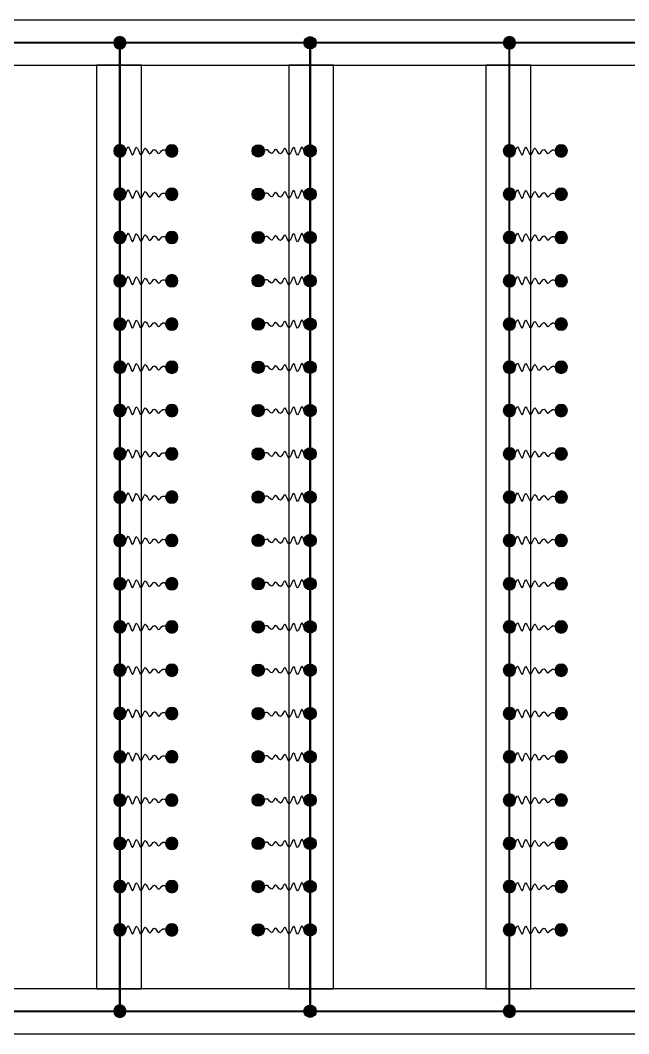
# Model space of a CAD drawing. Header units: millimetres. Extents: x -120884 to 122161, y 4425 to 84147.
# Drawn here: x -56288 to -47852, y 36687 to 50738 of the extents above; entities that cross this region are included whole.
import ezdxf

# ---------------------------------------------------------------- set-up
doc = ezdxf.new("R2010")
doc.units = ezdxf.units.MM
doc.header["$LTSCALE"] = 150
doc.linetypes.add('D1', pattern=[3, 1, -1, 1])
doc.layers.add('-----21 Embeded Wire in Ceiling or Wall_전기', color=3, linetype='Continuous')
doc.layers.add('-----27 Communication Cable Tray', color=2, linetype='Continuous')

# ---------------------------------------------------------------- blocks, each defined once
blk = doc.blocks.new('A$C10f95c32')
h = blk.add_hatch(color=0)
edge = h.paths.add_edge_path()
edge.add_arc((64.00719340983778, 64.00719340983778), 64.0071934098378, 720.0000000000341, 1080.000000000034, ccw=False)
at = {"color": 0}
blk.add_circle((64.00719340983778, 64.00719340983778), 64.0071934098378, dxfattribs=at)

msp = doc.modelspace()

# ---------------------------------------------------------------- linework, layer by layer
at = {"layer": '-----21 Embeded Wire in Ceiling or Wall_전기', "linetype": 'D1', "ltscale": 0.5, "const_width": 30, "elevation": 6.03217089559932e-10}
msp.add_lwpolyline([(-99799.64994898603, 50427.09825477318), (-39775.63594410513, 50427.09825477318), (-39775.63594410513, 36997.71269634494), (-99799.64994898603, 36997.71269634494)], close=True, dxfattribs=at)
for points in [[(-54906.26776992806, 36997.71269634494), (-54906.26776992806, 50427.09825477318)], [(-52269.0150966635, 36997.71269634494), (-52269.0150966635, 50427.09825477318)], [(-49506.26776992806, 36997.71269634494), (-49506.26776992806, 50427.09825477318)]]:
    msp.add_lwpolyline(points, dxfattribs=at)
at = {"layer": '-----21 Embeded Wire in Ceiling or Wall_전기'}
for points in [[(-54906.26776992064, 48926.22203421002), (-54852.59383442299, 48867.39000598618), (-54793.45864818664, 48984.87472266066), (-54729.56098314165, 48868.06884000232), (-54678.58157409518, 48978.76335923994), (-54611.28803217458, 48872.14370137439), (-54554.18985636579, 48963.82251042142), (-54493.69322518539, 48885.72595352304), (-54426.39968326478, 48948.20375622433), (-54374.06140776887, 48891.15848292751), (-54310.674284579, 48941.41170151249), (-54227.06660978543, 48912.21069516658), (-54187.64143329766, 48926.22203421002)], [(-52269.01509667092, 48926.22203421002), (-52322.68903216856, 48867.39000598618), (-52381.82421840492, 48984.87472266066), (-52445.72188344991, 48868.06884000232), (-52496.70129249638, 48978.76335923994), (-52563.99483441698, 48872.14370137439), (-52621.09301022577, 48963.82251042142), (-52681.58964140617, 48885.72595352304), (-52748.88318332678, 48948.20375622433), (-52801.22145882269, 48891.15848292751), (-52864.60858201256, 48941.41170151249), (-52948.21625680613, 48912.21069516658), (-52987.6414332939, 48926.22203421002)], [(-49506.26776992064, 48926.22203421002), (-49452.59383442299, 48867.39000598618), (-49393.45864818664, 48984.87472266066), (-49329.56098314165, 48868.06884000232), (-49278.58157409518, 48978.76335923994), (-49211.28803217458, 48872.14370137439), (-49154.18985636579, 48963.82251042142), (-49093.69322518539, 48885.72595352304), (-49026.39968326478, 48948.20375622433), (-48974.06140776887, 48891.15848292751), (-48910.674284579, 48941.41170151249), (-48827.06660978543, 48912.21069516658), (-48787.64143329766, 48926.22203421002)], [(-54906.26776992064, 48326.22203421002), (-54852.59383442299, 48267.39000598618), (-54793.45864818664, 48384.87472266066), (-54729.56098314165, 48268.06884000232), (-54678.58157409518, 48378.76335923994), (-54611.28803217458, 48272.14370137439), (-54554.18985636579, 48363.82251042142), (-54493.69322518539, 48285.72595352304), (-54426.39968326478, 48348.20375622433), (-54374.06140776887, 48291.15848292751), (-54310.674284579, 48341.41170151249), (-54227.06660978543, 48312.21069516658), (-54187.64143329766, 48326.22203421002)], [(-52269.01509667092, 48326.22203421002), (-52322.68903216856, 48267.39000598618), (-52381.82421840492, 48384.87472266066), (-52445.72188344991, 48268.06884000232), (-52496.70129249638, 48378.76335923994), (-52563.99483441698, 48272.14370137439), (-52621.09301022577, 48363.82251042142), (-52681.58964140617, 48285.72595352304), (-52748.88318332678, 48348.20375622433), (-52801.22145882269, 48291.15848292751), (-52864.60858201256, 48341.41170151249), (-52948.21625680613, 48312.21069516658), (-52987.6414332939, 48326.22203421002)], [(-49506.26776992064, 48326.22203421002), (-49452.59383442299, 48267.39000598618), (-49393.45864818664, 48384.87472266066), (-49329.56098314165, 48268.06884000232), (-49278.58157409518, 48378.76335923994), (-49211.28803217458, 48272.14370137439), (-49154.18985636579, 48363.82251042142), (-49093.69322518539, 48285.72595352304), (-49026.39968326478, 48348.20375622433), (-48974.06140776887, 48291.15848292751), (-48910.674284579, 48341.41170151249), (-48827.06660978543, 48312.21069516658), (-48787.64143329766, 48326.22203421002)], [(-54906.26776992064, 47726.22203421002), (-54852.59383442299, 47667.39000598618), (-54793.45864818664, 47784.87472266066), (-54729.56098314165, 47668.06884000232), (-54678.58157409518, 47778.76335923994), (-54611.28803217458, 47672.14370137439), (-54554.18985636579, 47763.82251042142), (-54493.69322518539, 47685.72595352304), (-54426.39968326478, 47748.20375622433), (-54374.06140776887, 47691.15848292751), (-54310.674284579, 47741.41170151249), (-54227.06660978543, 47712.21069516658), (-54187.64143329766, 47726.22203421002)], [(-52269.01509667092, 47726.22203421002), (-52322.68903216856, 47667.39000598618), (-52381.82421840492, 47784.87472266066), (-52445.72188344991, 47668.06884000232), (-52496.70129249638, 47778.76335923994), (-52563.99483441698, 47672.14370137439), (-52621.09301022577, 47763.82251042142), (-52681.58964140617, 47685.72595352304), (-52748.88318332678, 47748.20375622433), (-52801.22145882269, 47691.15848292751), (-52864.60858201256, 47741.41170151249), (-52948.21625680613, 47712.21069516658), (-52987.6414332939, 47726.22203421002)], [(-49506.26776992064, 47726.22203421002), (-49452.59383442299, 47667.39000598618), (-49393.45864818664, 47784.87472266066), (-49329.56098314165, 47668.06884000232), (-49278.58157409518, 47778.76335923994), (-49211.28803217458, 47672.14370137439), (-49154.18985636579, 47763.82251042142), (-49093.69322518539, 47685.72595352304), (-49026.39968326478, 47748.20375622433), (-48974.06140776887, 47691.15848292751), (-48910.674284579, 47741.41170151249), (-48827.06660978543, 47712.21069516658), (-48787.64143329766, 47726.22203421002)], [(-54906.26776992064, 47126.22203421002), (-54852.59383442299, 47067.39000598618), (-54793.45864818664, 47184.87472266066), (-54729.56098314165, 47068.06884000232), (-54678.58157409518, 47178.76335923994), (-54611.28803217458, 47072.14370137439), (-54554.18985636579, 47163.82251042142), (-54493.69322518539, 47085.72595352304), (-54426.39968326478, 47148.20375622433), (-54374.06140776887, 47091.15848292751), (-54310.674284579, 47141.41170151249), (-54227.06660978543, 47112.21069516658), (-54187.64143329766, 47126.22203421002)], [(-52269.01509667092, 47126.22203421002), (-52322.68903216856, 47067.39000598618), (-52381.82421840492, 47184.87472266066), (-52445.72188344991, 47068.06884000232), (-52496.70129249638, 47178.76335923994), (-52563.99483441698, 47072.14370137439), (-52621.09301022577, 47163.82251042142), (-52681.58964140617, 47085.72595352304), (-52748.88318332678, 47148.20375622433), (-52801.22145882269, 47091.15848292751), (-52864.60858201256, 47141.41170151249), (-52948.21625680613, 47112.21069516658), (-52987.6414332939, 47126.22203421002)], [(-49506.26776992064, 47126.22203421002), (-49452.59383442299, 47067.39000598618), (-49393.45864818664, 47184.87472266066), (-49329.56098314165, 47068.06884000232), (-49278.58157409518, 47178.76335923994), (-49211.28803217458, 47072.14370137439), (-49154.18985636579, 47163.82251042142), (-49093.69322518539, 47085.72595352304), (-49026.39968326478, 47148.20375622433), (-48974.06140776887, 47091.15848292751), (-48910.674284579, 47141.41170151249), (-48827.06660978543, 47112.21069516658), (-48787.64143329766, 47126.22203421002)], [(-54906.26776992064, 46526.22203421002), (-54852.59383442299, 46467.39000598618), (-54793.45864818664, 46584.87472266066), (-54729.56098314165, 46468.06884000232), (-54678.58157409518, 46578.76335923994), (-54611.28803217458, 46472.14370137439), (-54554.18985636579, 46563.82251042142), (-54493.69322518539, 46485.72595352304), (-54426.39968326478, 46548.20375622433), (-54374.06140776887, 46491.15848292751), (-54310.674284579, 46541.41170151249), (-54227.06660978543, 46512.21069516658), (-54187.64143329766, 46526.22203421002)], [(-52269.01509667092, 46526.22203421002), (-52322.68903216856, 46467.39000598618), (-52381.82421840492, 46584.87472266066), (-52445.72188344991, 46468.06884000232), (-52496.70129249638, 46578.76335923994), (-52563.99483441698, 46472.14370137439), (-52621.09301022577, 46563.82251042142), (-52681.58964140617, 46485.72595352304), (-52748.88318332678, 46548.20375622433), (-52801.22145882269, 46491.15848292751), (-52864.60858201256, 46541.41170151249), (-52948.21625680613, 46512.21069516658), (-52987.6414332939, 46526.22203421002)], [(-49506.26776992064, 46526.22203421002), (-49452.59383442299, 46467.39000598618), (-49393.45864818664, 46584.87472266066), (-49329.56098314165, 46468.06884000232), (-49278.58157409518, 46578.76335923994), (-49211.28803217458, 46472.14370137439), (-49154.18985636579, 46563.82251042142), (-49093.69322518539, 46485.72595352304), (-49026.39968326478, 46548.20375622433), (-48974.06140776887, 46491.15848292751), (-48910.674284579, 46541.41170151249), (-48827.06660978543, 46512.21069516658), (-48787.64143329766, 46526.22203421002)], [(-54906.26776992064, 45926.22203421002), (-54852.59383442299, 45867.39000598618), (-54793.45864818664, 45984.87472266066), (-54729.56098314165, 45868.06884000232), (-54678.58157409518, 45978.76335923994), (-54611.28803217458, 45872.14370137439), (-54554.18985636579, 45963.82251042142), (-54493.69322518539, 45885.72595352304), (-54426.39968326478, 45948.20375622433), (-54374.06140776887, 45891.15848292751), (-54310.674284579, 45941.41170151249), (-54227.06660978543, 45912.21069516658), (-54187.64143329766, 45926.22203421002)], [(-52269.01509667089, 45926.22203421002), (-52322.68903216854, 45867.39000598618), (-52381.82421840489, 45984.87472266066), (-52445.72188344988, 45868.06884000232), (-52496.70129249635, 45978.76335923994), (-52563.99483441695, 45872.14370137439), (-52621.09301022574, 45963.82251042142), (-52681.58964140614, 45885.72595352304), (-52748.88318332675, 45948.20375622433), (-52801.22145882266, 45891.15848292751), (-52864.60858201253, 45941.41170151249), (-52948.2162568061, 45912.21069516658), (-52987.64143329387, 45926.22203421002)], [(-49506.26776992064, 45926.22203421002), (-49452.59383442299, 45867.39000598618), (-49393.45864818664, 45984.87472266066), (-49329.56098314165, 45868.06884000232), (-49278.58157409518, 45978.76335923994), (-49211.28803217458, 45872.14370137439), (-49154.18985636579, 45963.82251042142), (-49093.69322518539, 45885.72595352304), (-49026.39968326478, 45948.20375622433), (-48974.06140776887, 45891.15848292751), (-48910.674284579, 45941.41170151249), (-48827.06660978543, 45912.21069516658), (-48787.64143329766, 45926.22203421002)], [(-54906.26776992064, 45326.22203421002), (-54852.59383442299, 45267.39000598618), (-54793.45864818664, 45384.87472266066), (-54729.56098314165, 45268.06884000232), (-54678.58157409518, 45378.76335923994), (-54611.28803217458, 45272.14370137439), (-54554.18985636579, 45363.82251042142), (-54493.69322518539, 45285.72595352304), (-54426.39968326478, 45348.20375622433), (-54374.06140776887, 45291.15848292751), (-54310.674284579, 45341.41170151249), (-54227.06660978543, 45312.21069516658), (-54187.64143329766, 45326.22203421002)], [(-52269.01509667089, 45326.22203421002), (-52322.68903216854, 45267.39000598618), (-52381.82421840489, 45384.87472266066), (-52445.72188344988, 45268.06884000232), (-52496.70129249635, 45378.76335923994), (-52563.99483441695, 45272.14370137439), (-52621.09301022574, 45363.82251042142), (-52681.58964140614, 45285.72595352304), (-52748.88318332675, 45348.20375622433), (-52801.22145882266, 45291.15848292751), (-52864.60858201253, 45341.41170151249), (-52948.2162568061, 45312.21069516658), (-52987.64143329387, 45326.22203421002)], [(-49506.26776992064, 45326.22203421002), (-49452.59383442299, 45267.39000598618), (-49393.45864818664, 45384.87472266066), (-49329.56098314165, 45268.06884000232), (-49278.58157409518, 45378.76335923994), (-49211.28803217458, 45272.14370137439), (-49154.18985636579, 45363.82251042142), (-49093.69322518539, 45285.72595352304), (-49026.39968326478, 45348.20375622433), (-48974.06140776887, 45291.15848292751), (-48910.674284579, 45341.41170151249), (-48827.06660978543, 45312.21069516658), (-48787.64143329766, 45326.22203421002)], [(-54906.26776992064, 44726.22203421002), (-54852.59383442299, 44667.39000598618), (-54793.45864818664, 44784.87472266066), (-54729.56098314165, 44668.06884000232), (-54678.58157409518, 44778.76335923994), (-54611.28803217458, 44672.14370137439), (-54554.18985636579, 44763.82251042142), (-54493.69322518539, 44685.72595352304), (-54426.39968326478, 44748.20375622433), (-54374.06140776887, 44691.15848292751), (-54310.674284579, 44741.41170151249), (-54227.06660978543, 44712.21069516658), (-54187.64143329766, 44726.22203421002)], [(-52269.01509667089, 44726.22203421002), (-52322.68903216854, 44667.39000598618), (-52381.82421840489, 44784.87472266066), (-52445.72188344988, 44668.06884000232), (-52496.70129249635, 44778.76335923994), (-52563.99483441695, 44672.14370137439), (-52621.09301022574, 44763.82251042142), (-52681.58964140614, 44685.72595352304), (-52748.88318332675, 44748.20375622433), (-52801.22145882266, 44691.15848292751), (-52864.60858201253, 44741.41170151249), (-52948.2162568061, 44712.21069516658), (-52987.64143329387, 44726.22203421002)], [(-49506.26776992064, 44726.22203421002), (-49452.59383442299, 44667.39000598618), (-49393.45864818664, 44784.87472266066), (-49329.56098314165, 44668.06884000232), (-49278.58157409518, 44778.76335923994), (-49211.28803217458, 44672.14370137439), (-49154.18985636579, 44763.82251042142), (-49093.69322518539, 44685.72595352304), (-49026.39968326478, 44748.20375622433), (-48974.06140776887, 44691.15848292751), (-48910.674284579, 44741.41170151249), (-48827.06660978543, 44712.21069516658), (-48787.64143329766, 44726.22203421002)], [(-54906.26776992064, 44126.22203421002), (-54852.59383442299, 44067.39000598618), (-54793.45864818664, 44184.87472266066), (-54729.56098314165, 44068.06884000232), (-54678.58157409518, 44178.76335923994), (-54611.28803217458, 44072.14370137439), (-54554.18985636579, 44163.82251042142), (-54493.69322518539, 44085.72595352304), (-54426.39968326478, 44148.20375622433), (-54374.06140776887, 44091.15848292751), (-54310.674284579, 44141.41170151249), (-54227.06660978543, 44112.21069516658), (-54187.64143329766, 44126.22203421002)], [(-52269.01509667089, 44126.22203421002), (-52322.68903216854, 44067.39000598618), (-52381.82421840489, 44184.87472266066), (-52445.72188344988, 44068.06884000232), (-52496.70129249635, 44178.76335923994), (-52563.99483441695, 44072.14370137439), (-52621.09301022574, 44163.82251042142), (-52681.58964140614, 44085.72595352304), (-52748.88318332675, 44148.20375622433), (-52801.22145882266, 44091.15848292751), (-52864.60858201253, 44141.41170151249), (-52948.2162568061, 44112.21069516658), (-52987.64143329387, 44126.22203421002)], [(-49506.26776992064, 44126.22203421002), (-49452.59383442299, 44067.39000598618), (-49393.45864818664, 44184.87472266066), (-49329.56098314165, 44068.06884000232), (-49278.58157409518, 44178.76335923994), (-49211.28803217458, 44072.14370137439), (-49154.18985636579, 44163.82251042142), (-49093.69322518539, 44085.72595352304), (-49026.39968326478, 44148.20375622433), (-48974.06140776887, 44091.15848292751), (-48910.674284579, 44141.41170151249), (-48827.06660978543, 44112.21069516658), (-48787.64143329766, 44126.22203421002)], [(-54906.26776992064, 43526.22203421002), (-54852.59383442299, 43467.39000598618), (-54793.45864818664, 43584.87472266066), (-54729.56098314165, 43468.06884000232), (-54678.58157409518, 43578.76335923994), (-54611.28803217458, 43472.14370137439), (-54554.18985636579, 43563.82251042142), (-54493.69322518539, 43485.72595352304), (-54426.39968326478, 43548.20375622433), (-54374.06140776887, 43491.15848292751), (-54310.674284579, 43541.41170151249), (-54227.06660978543, 43512.21069516658), (-54187.64143329766, 43526.22203421002)], [(-52269.01509667089, 43526.22203421002), (-52322.68903216854, 43467.39000598618), (-52381.82421840489, 43584.87472266066), (-52445.72188344988, 43468.06884000232), (-52496.70129249635, 43578.76335923994), (-52563.99483441695, 43472.14370137439), (-52621.09301022574, 43563.82251042142), (-52681.58964140614, 43485.72595352304), (-52748.88318332675, 43548.20375622433), (-52801.22145882266, 43491.15848292751), (-52864.60858201253, 43541.41170151249), (-52948.2162568061, 43512.21069516658), (-52987.64143329387, 43526.22203421002)], [(-49506.26776992064, 43526.22203421002), (-49452.59383442299, 43467.39000598618), (-49393.45864818664, 43584.87472266066), (-49329.56098314165, 43468.06884000232), (-49278.58157409518, 43578.76335923994), (-49211.28803217458, 43472.14370137439), (-49154.18985636579, 43563.82251042142), (-49093.69322518539, 43485.72595352304), (-49026.39968326478, 43548.20375622433), (-48974.06140776887, 43491.15848292751), (-48910.674284579, 43541.41170151249), (-48827.06660978543, 43512.21069516658), (-48787.64143329766, 43526.22203421002)], [(-54906.26776992067, 42926.22203421002), (-54852.59383442302, 42867.39000598618), (-54793.45864818667, 42984.87472266066), (-54729.56098314168, 42868.06884000232), (-54678.58157409521, 42978.76335923994), (-54611.28803217461, 42872.14370137439), (-54554.18985636582, 42963.82251042142), (-54493.69322518542, 42885.72595352304), (-54426.39968326481, 42948.20375622433), (-54374.0614077689, 42891.15848292751), (-54310.67428457903, 42941.41170151249), (-54227.06660978546, 42912.21069516658), (-54187.64143329769, 42926.22203421002)], [(-52269.01509667089, 42926.22203421002), (-52322.68903216854, 42867.39000598618), (-52381.82421840489, 42984.87472266066), (-52445.72188344988, 42868.06884000232), (-52496.70129249635, 42978.76335923994), (-52563.99483441695, 42872.14370137439), (-52621.09301022574, 42963.82251042142), (-52681.58964140614, 42885.72595352304), (-52748.88318332675, 42948.20375622433), (-52801.22145882266, 42891.15848292751), (-52864.60858201253, 42941.41170151249), (-52948.2162568061, 42912.21069516658), (-52987.64143329387, 42926.22203421002)], [(-49506.26776992067, 42926.22203421002), (-49452.59383442302, 42867.39000598618), (-49393.45864818667, 42984.87472266066), (-49329.56098314168, 42868.06884000232), (-49278.58157409521, 42978.76335923994), (-49211.28803217461, 42872.14370137439), (-49154.18985636582, 42963.82251042142), (-49093.69322518542, 42885.72595352304), (-49026.39968326481, 42948.20375622433), (-48974.0614077689, 42891.15848292751), (-48910.67428457903, 42941.41170151249), (-48827.06660978546, 42912.21069516658), (-48787.64143329769, 42926.22203421002)], [(-54906.26776992067, 42326.22203421002), (-54852.59383442302, 42267.39000598618), (-54793.45864818667, 42384.87472266066), (-54729.56098314168, 42268.06884000232), (-54678.58157409521, 42378.76335923994), (-54611.28803217461, 42272.14370137439), (-54554.18985636582, 42363.82251042142), (-54493.69322518542, 42285.72595352304), (-54426.39968326481, 42348.20375622433), (-54374.0614077689, 42291.15848292751), (-54310.67428457903, 42341.41170151249), (-54227.06660978546, 42312.21069516658), (-54187.64143329769, 42326.22203421002)], [(-52269.01509667089, 42326.22203421002), (-52322.68903216854, 42267.39000598618), (-52381.82421840489, 42384.87472266066), (-52445.72188344988, 42268.06884000232), (-52496.70129249635, 42378.76335923994), (-52563.99483441695, 42272.14370137439), (-52621.09301022574, 42363.82251042142), (-52681.58964140614, 42285.72595352304), (-52748.88318332675, 42348.20375622433), (-52801.22145882266, 42291.15848292751), (-52864.60858201253, 42341.41170151249), (-52948.2162568061, 42312.21069516658), (-52987.64143329387, 42326.22203421002)], [(-49506.26776992067, 42326.22203421002), (-49452.59383442302, 42267.39000598618), (-49393.45864818667, 42384.87472266066), (-49329.56098314168, 42268.06884000232), (-49278.58157409521, 42378.76335923994), (-49211.28803217461, 42272.14370137439), (-49154.18985636582, 42363.82251042142), (-49093.69322518542, 42285.72595352304), (-49026.39968326481, 42348.20375622433), (-48974.0614077689, 42291.15848292751), (-48910.67428457903, 42341.41170151249), (-48827.06660978546, 42312.21069516658), (-48787.64143329769, 42326.22203421002)], [(-54906.26776992067, 41726.22203421002), (-54852.59383442302, 41667.39000598618), (-54793.45864818667, 41784.87472266066), (-54729.56098314168, 41668.06884000232), (-54678.58157409521, 41778.76335923994), (-54611.28803217461, 41672.14370137439), (-54554.18985636582, 41763.82251042142), (-54493.69322518542, 41685.72595352304), (-54426.39968326481, 41748.20375622433), (-54374.0614077689, 41691.15848292751), (-54310.67428457903, 41741.41170151249), (-54227.06660978546, 41712.21069516658), (-54187.64143329769, 41726.22203421002)], [(-52269.01509667089, 41726.22203421002), (-52322.68903216854, 41667.39000598618), (-52381.82421840489, 41784.87472266066), (-52445.72188344988, 41668.06884000232), (-52496.70129249635, 41778.76335923994), (-52563.99483441695, 41672.14370137439), (-52621.09301022574, 41763.82251042142), (-52681.58964140614, 41685.72595352304), (-52748.88318332675, 41748.20375622433), (-52801.22145882266, 41691.15848292751), (-52864.60858201253, 41741.41170151249), (-52948.2162568061, 41712.21069516658), (-52987.64143329387, 41726.22203421002)], [(-49506.26776992067, 41726.22203421002), (-49452.59383442302, 41667.39000598618), (-49393.45864818667, 41784.87472266066), (-49329.56098314168, 41668.06884000232), (-49278.58157409521, 41778.76335923994), (-49211.28803217461, 41672.14370137439), (-49154.18985636582, 41763.82251042142), (-49093.69322518542, 41685.72595352304), (-49026.39968326481, 41748.20375622433), (-48974.0614077689, 41691.15848292751), (-48910.67428457903, 41741.41170151249), (-48827.06660978546, 41712.21069516658), (-48787.64143329769, 41726.22203421002)], [(-54906.26776991881, 41126.22203421), (-54852.59383442116, 41067.39000598616), (-54793.45864818481, 41184.87472266064), (-54729.56098313982, 41068.0688400023), (-54678.58157409335, 41178.76335923991), (-54611.28803217274, 41072.14370137436), (-54554.18985636396, 41163.8225104214), (-54493.69322518355, 41085.72595352302), (-54426.39968326295, 41148.20375622431), (-54374.06140776703, 41091.15848292749), (-54310.67428457717, 41141.41170151247), (-54227.06660978359, 41112.21069516656), (-54187.64143329582, 41126.22203421)], [(-52269.01509667275, 41126.22203421), (-52322.6890321704, 41067.39000598616), (-52381.82421840675, 41184.87472266064), (-52445.72188345174, 41068.0688400023), (-52496.70129249821, 41178.76335923991), (-52563.99483441882, 41072.14370137436), (-52621.0930102276, 41163.8225104214), (-52681.58964140801, 41085.72595352302), (-52748.88318332861, 41148.20375622431), (-52801.22145882453, 41091.15848292749), (-52864.60858201439, 41141.41170151247), (-52948.21625680797, 41112.21069516656), (-52987.64143329574, 41126.22203421)], [(-49506.26776991881, 41126.22203421), (-49452.59383442116, 41067.39000598616), (-49393.45864818481, 41184.87472266064), (-49329.56098313982, 41068.0688400023), (-49278.58157409335, 41178.76335923991), (-49211.28803217274, 41072.14370137436), (-49154.18985636396, 41163.8225104214), (-49093.69322518355, 41085.72595352302), (-49026.39968326295, 41148.20375622431), (-48974.06140776703, 41091.15848292749), (-48910.67428457717, 41141.41170151247), (-48827.06660978359, 41112.21069516656), (-48787.64143329582, 41126.22203421)], [(-54906.26776991694, 40526.22203420998), (-54852.5938344193, 40467.39000598613), (-54793.45864818295, 40584.87472266062), (-54729.56098313796, 40468.06884000228), (-54678.58157409148, 40578.76335923989), (-54611.28803217088, 40472.14370137434), (-54554.18985636209, 40563.82251042138), (-54493.69322518169, 40485.725953523), (-54426.39968326109, 40548.20375622429), (-54374.06140776517, 40491.15848292747), (-54310.6742845753, 40541.41170151245), (-54227.06660978173, 40512.21069516653), (-54187.64143329396, 40526.22203420998)], [(-52269.01509667462, 40526.22203420998), (-52322.68903217226, 40467.39000598613), (-52381.82421840861, 40584.87472266062), (-52445.7218834536, 40468.06884000228), (-52496.70129250007, 40578.76335923989), (-52563.99483442068, 40472.14370137434), (-52621.09301022947, 40563.82251042138), (-52681.58964140987, 40485.725953523), (-52748.88318333047, 40548.20375622429), (-52801.22145882639, 40491.15848292747), (-52864.60858201626, 40541.41170151245), (-52948.21625680983, 40512.21069516653), (-52987.6414332976, 40526.22203420998)], [(-49506.26776991694, 40526.22203420998), (-49452.5938344193, 40467.39000598613), (-49393.45864818295, 40584.87472266062), (-49329.56098313796, 40468.06884000228), (-49278.58157409148, 40578.76335923989), (-49211.28803217088, 40472.14370137434), (-49154.18985636209, 40563.82251042138), (-49093.69322518169, 40485.725953523), (-49026.39968326109, 40548.20375622429), (-48974.06140776517, 40491.15848292747), (-48910.6742845753, 40541.41170151245), (-48827.06660978173, 40512.21069516653), (-48787.64143329396, 40526.22203420998)], [(-54906.26776991508, 39926.22203420995), (-54852.59383441744, 39867.39000598611), (-54793.45864818108, 39984.8747226606), (-54729.56098313609, 39868.06884000226), (-54678.58157408962, 39978.76335923987), (-54611.28803216902, 39872.14370137432), (-54554.18985636023, 39963.82251042136), (-54493.69322517983, 39885.72595352298), (-54426.39968325922, 39948.20375622427), (-54374.06140776331, 39891.15848292744), (-54310.67428457344, 39941.41170151243), (-54227.06660977987, 39912.21069516651), (-54187.6414332921, 39926.22203420995)], [(-52269.01509667648, 39926.22203420995), (-52322.68903217412, 39867.39000598611), (-52381.82421841047, 39984.8747226606), (-52445.72188345547, 39868.06884000226), (-52496.70129250194, 39978.76335923987), (-52563.99483442254, 39872.14370137432), (-52621.09301023133, 39963.82251042136), (-52681.58964141173, 39885.72595352298), (-52748.88318333233, 39948.20375622427), (-52801.22145882825, 39891.15848292744), (-52864.60858201812, 39941.41170151243), (-52948.21625681169, 39912.21069516651), (-52987.64143329946, 39926.22203420995)], [(-49506.26776991508, 39926.22203420995), (-49452.59383441744, 39867.39000598611), (-49393.45864818108, 39984.8747226606), (-49329.56098313609, 39868.06884000226), (-49278.58157408962, 39978.76335923987), (-49211.28803216902, 39872.14370137432), (-49154.18985636023, 39963.82251042136), (-49093.69322517983, 39885.72595352298), (-49026.39968325922, 39948.20375622427), (-48974.06140776331, 39891.15848292744), (-48910.67428457344, 39941.41170151243), (-48827.06660977987, 39912.21069516651), (-48787.6414332921, 39926.22203420995)], [(-54906.26776991322, 39326.22203420993), (-54852.59383441557, 39267.39000598609), (-54793.45864817922, 39384.87472266058), (-54729.56098313423, 39268.06884000223), (-54678.58157408776, 39378.76335923985), (-54611.28803216715, 39272.1437013743), (-54554.18985635837, 39363.82251042133), (-54493.69322517797, 39285.72595352295), (-54426.39968325736, 39348.20375622425), (-54374.06140776144, 39291.15848292742), (-54310.67428457158, 39341.41170151241), (-54227.066609778, 39312.21069516649), (-54187.64143329023, 39326.22203420993)], [(-52269.01509667834, 39326.22203420993), (-52322.68903217599, 39267.39000598609), (-52381.82421841234, 39384.87472266058), (-52445.72188345733, 39268.06884000223), (-52496.7012925038, 39378.76335923985), (-52563.9948344244, 39272.1437013743), (-52621.09301023319, 39363.82251042133), (-52681.58964141359, 39285.72595352295), (-52748.8831833342, 39348.20375622425), (-52801.22145883011, 39291.15848292742), (-52864.60858201998, 39341.41170151241), (-52948.21625681355, 39312.21069516649), (-52987.64143330132, 39326.22203420993)], [(-49506.26776991322, 39326.22203420993), (-49452.59383441557, 39267.39000598609), (-49393.45864817922, 39384.87472266058), (-49329.56098313423, 39268.06884000223), (-49278.58157408776, 39378.76335923985), (-49211.28803216715, 39272.1437013743), (-49154.18985635837, 39363.82251042133), (-49093.69322517797, 39285.72595352295), (-49026.39968325736, 39348.20375622425), (-48974.06140776144, 39291.15848292742), (-48910.67428457158, 39341.41170151241), (-48827.066609778, 39312.21069516649), (-48787.64143329023, 39326.22203420993)], [(-54906.26776992064, 38726.22203421002), (-54852.59383442299, 38667.39000598618), (-54793.45864818664, 38784.87472266066), (-54729.56098314165, 38668.06884000232), (-54678.58157409518, 38778.76335923994), (-54611.28803217458, 38672.14370137439), (-54554.18985636579, 38763.82251042142), (-54493.69322518539, 38685.72595352304), (-54426.39968326478, 38748.20375622433), (-54374.06140776887, 38691.15848292751), (-54310.674284579, 38741.41170151249), (-54227.06660978543, 38712.21069516658), (-54187.64143329766, 38726.22203421002)], [(-52269.01509667092, 38726.22203421002), (-52322.68903216856, 38667.39000598618), (-52381.82421840492, 38784.87472266066), (-52445.72188344991, 38668.06884000232), (-52496.70129249638, 38778.76335923994), (-52563.99483441698, 38672.14370137439), (-52621.09301022577, 38763.82251042142), (-52681.58964140617, 38685.72595352304), (-52748.88318332678, 38748.20375622433), (-52801.22145882269, 38691.15848292751), (-52864.60858201256, 38741.41170151249), (-52948.21625680613, 38712.21069516658), (-52987.6414332939, 38726.22203421002)], [(-49506.26776992064, 38726.22203421002), (-49452.59383442299, 38667.39000598618), (-49393.45864818664, 38784.87472266066), (-49329.56098314165, 38668.06884000232), (-49278.58157409518, 38778.76335923994), (-49211.28803217458, 38672.14370137439), (-49154.18985636579, 38763.82251042142), (-49093.69322518539, 38685.72595352304), (-49026.39968326478, 38748.20375622433), (-48974.06140776887, 38691.15848292751), (-48910.674284579, 38741.41170151249), (-48827.06660978543, 38712.21069516658), (-48787.64143329766, 38726.22203421002)], [(-54906.26776992806, 38126.22203421011), (-54852.59383443042, 38067.39000598626), (-54793.45864819406, 38184.87472266075), (-54729.56098314907, 38068.06884000241), (-54678.5815741026, 38178.76335924002), (-54611.288032182, 38072.14370137447), (-54554.18985637321, 38163.82251042151), (-54493.69322519281, 38085.72595352313), (-54426.3996832722, 38148.20375622442), (-54374.06140777629, 38091.1584829276), (-54310.67428458642, 38141.41170151258), (-54227.06660979285, 38112.21069516666), (-54187.64143330508, 38126.22203421011)], [(-52269.0150966635, 38126.22203421011), (-52322.68903216114, 38067.39000598626), (-52381.82421839749, 38184.87472266075), (-52445.72188344249, 38068.06884000241), (-52496.70129248896, 38178.76335924002), (-52563.99483440956, 38072.14370137447), (-52621.09301021835, 38163.82251042151), (-52681.58964139875, 38085.72595352313), (-52748.88318331935, 38148.20375622442), (-52801.22145881527, 38091.1584829276), (-52864.60858200514, 38141.41170151258), (-52948.21625679871, 38112.21069516666), (-52987.64143328648, 38126.22203421011)], [(-49506.26776992806, 38126.22203421011), (-49452.59383443042, 38067.39000598626), (-49393.45864819406, 38184.87472266075), (-49329.56098314907, 38068.06884000241), (-49278.5815741026, 38178.76335924002), (-49211.288032182, 38072.14370137447), (-49154.18985637321, 38163.82251042151), (-49093.69322519281, 38085.72595352313), (-49026.3996832722, 38148.20375622442), (-48974.06140777629, 38091.1584829276), (-48910.67428458642, 38141.41170151258), (-48827.06660979285, 38112.21069516666), (-48787.64143330508, 38126.22203421011)]]:
    msp.add_spline(points, degree=3, dxfattribs=at)
at = {"layer": '-----27 Communication Cable Tray', "color": 9, "elevation": 6.03217089559932e-10}
for points in [[(-39464.68614241926, 50738.04805645907), (-100110.5997506719, 50738.04805645905), (-100110.5997506719, 50116.14845308731), (-39464.68614241926, 50116.14845308733)], [(-55230.97263965322, 37308.66249803087), (-54609.07303628157, 37308.66249803087), (-54609.07303628157, 50116.14845308733), (-55230.97263965322, 50116.14845308733)], [(-52566.21285679282, 37308.66249803087), (-51944.31325342116, 37308.66249803087), (-51944.31325342116, 50116.14845308733), (-52566.21285679282, 50116.14845308733)], [(-49830.97263965322, 37308.66249803087), (-49209.07303628157, 37308.66249803087), (-49209.07303628157, 50116.14845308733), (-49830.97263965322, 50116.14845308733)], [(-39464.68614241926, 37308.66249803088), (-100110.5997506719, 37308.66249803087), (-100110.5997506719, 36686.76289465913), (-39464.68614241926, 36686.76289465914)]]:
    msp.add_lwpolyline(points, close=True, dxfattribs=at)

# ---------------------------------------------------------------- block references
at = {"layer": '-----21 Embeded Wire in Ceiling or Wall_전기', "yscale": 1.333333333333333, "zscale": 1.333333333333333, "rotation": 180}
for p, xscale in [((-54991.61069448193, 50512.44117931963), -1.333333333333333), ((-52183.67217210963, 50512.44117931963), 1.333333333333333), ((-49591.61069448193, 50512.44117931963), -1.333333333333333), ((-54991.61069446709, 49011.56495875647), -1.333333333333333), ((-54272.98435784411, 49011.56495875647), -1.333333333333333), ((-52902.29850874745, 49011.56495875647), 1.333333333333333), ((-52183.67217212447, 49011.56495875647), 1.333333333333333), ((-49591.61069446709, 49011.56495875647), -1.333333333333333), ((-48872.98435784411, 49011.56495875647), -1.333333333333333), ((-54991.61069446709, 48411.56495875647), -1.333333333333333), ((-54272.98435784411, 48411.56495875647), -1.333333333333333), ((-52902.29850874745, 48411.56495875647), 1.333333333333333), ((-52183.67217212447, 48411.56495875647), 1.333333333333333), ((-49591.61069446709, 48411.56495875647), -1.333333333333333), ((-48872.98435784411, 48411.56495875647), -1.333333333333333), ((-54991.61069446709, 47811.56495875647), -1.333333333333333), ((-54272.98435784411, 47811.56495875647), -1.333333333333333), ((-52902.29850874745, 47811.56495875647), 1.333333333333333), ((-52183.67217212447, 47811.56495875647), 1.333333333333333), ((-49591.61069446709, 47811.56495875647), -1.333333333333333), ((-48872.98435784411, 47811.56495875647), -1.333333333333333), ((-54991.61069446709, 47211.56495875647), -1.333333333333333), ((-54272.98435784411, 47211.56495875647), -1.333333333333333), ((-52902.29850874745, 47211.56495875647), 1.333333333333333), ((-52183.67217212447, 47211.56495875647), 1.333333333333333), ((-49591.61069446709, 47211.56495875647), -1.333333333333333), ((-48872.98435784411, 47211.56495875647), -1.333333333333333), ((-54991.61069446709, 46611.56495875647), -1.333333333333333), ((-54272.98435784411, 46611.56495875647), -1.333333333333333), ((-52902.29850874745, 46611.56495875647), 1.333333333333333), ((-52183.67217212447, 46611.56495875647), 1.333333333333333), ((-49591.61069446709, 46611.56495875647), -1.333333333333333), ((-48872.98435784411, 46611.56495875647), -1.333333333333333), ((-54991.61069446709, 46011.56495875647), -1.333333333333333), ((-54272.98435784411, 46011.56495875647), -1.333333333333333), ((-52902.29850874742, 46011.56495875647), 1.333333333333333), ((-52183.67217212444, 46011.56495875647), 1.333333333333333), ((-49591.61069446709, 46011.56495875647), -1.333333333333333), ((-48872.98435784411, 46011.56495875647), -1.333333333333333), ((-54991.61069446709, 45411.56495875647), -1.333333333333333), ((-54272.98435784411, 45411.56495875647), -1.333333333333333), ((-52902.29850874742, 45411.56495875647), 1.333333333333333), ((-52183.67217212444, 45411.56495875647), 1.333333333333333), ((-49591.61069446709, 45411.56495875647), -1.333333333333333), ((-48872.98435784411, 45411.56495875647), -1.333333333333333), ((-54991.61069446709, 44811.56495875647), -1.333333333333333), ((-54272.98435784411, 44811.56495875647), -1.333333333333333), ((-52902.29850874742, 44811.56495875647), 1.333333333333333), ((-52183.67217212444, 44811.56495875647), 1.333333333333333), ((-49591.61069446709, 44811.56495875647), -1.333333333333333), ((-48872.98435784411, 44811.56495875647), -1.333333333333333), ((-54991.61069446709, 44211.56495875647), -1.333333333333333), ((-54272.98435784411, 44211.56495875647), -1.333333333333333), ((-52902.29850874742, 44211.56495875647), 1.333333333333333), ((-52183.67217212444, 44211.56495875647), 1.333333333333333), ((-49591.61069446709, 44211.56495875647), -1.333333333333333), ((-48872.98435784411, 44211.56495875647), -1.333333333333333), ((-54991.61069446709, 43611.56495875647), -1.333333333333333), ((-54272.98435784411, 43611.56495875647), -1.333333333333333), ((-52902.29850874742, 43611.56495875647), 1.333333333333333), ((-52183.67217212444, 43611.56495875647), 1.333333333333333), ((-49591.61069446709, 43611.56495875647), -1.333333333333333), ((-48872.98435784411, 43611.56495875647), -1.333333333333333), ((-54991.61069446712, 43011.56495875647), -1.333333333333333), ((-54272.98435784414, 43011.56495875647), -1.333333333333333), ((-52902.29850874742, 43011.56495875647), 1.333333333333333), ((-52183.67217212444, 43011.56495875647), 1.333333333333333), ((-49591.61069446712, 43011.56495875647), -1.333333333333333), ((-48872.98435784414, 43011.56495875647), -1.333333333333333), ((-54991.61069446712, 42411.56495875647), -1.333333333333333), ((-54272.98435784414, 42411.56495875647), -1.333333333333333), ((-52902.29850874742, 42411.56495875647), 1.333333333333333), ((-52183.67217212444, 42411.56495875647), 1.333333333333333), ((-49591.61069446712, 42411.56495875647), -1.333333333333333), ((-48872.98435784414, 42411.56495875647), -1.333333333333333), ((-54991.61069446712, 41811.56495875647), -1.333333333333333), ((-54272.98435784414, 41811.56495875647), -1.333333333333333), ((-52902.29850874742, 41811.56495875647), 1.333333333333333), ((-52183.67217212444, 41811.56495875647), 1.333333333333333), ((-49591.61069446712, 41811.56495875647), -1.333333333333333), ((-48872.98435784414, 41811.56495875647), -1.333333333333333), ((-54991.61069446526, 41211.56495875645), -1.333333333333333), ((-54272.98435784227, 41211.56495875645), -1.333333333333333), ((-52902.29850874929, 41211.56495875645), 1.333333333333333), ((-52183.6721721263, 41211.56495875645), 1.333333333333333), ((-49591.61069446526, 41211.56495875645), -1.333333333333333), ((-48872.98435784227, 41211.56495875645), -1.333333333333333), ((-54991.61069446339, 40611.56495875643), -1.333333333333333), ((-54272.98435784041, 40611.56495875643), -1.333333333333333), ((-52902.29850875115, 40611.56495875643), 1.333333333333333), ((-52183.67217212816, 40611.56495875643), 1.333333333333333), ((-49591.61069446339, 40611.56495875643), -1.333333333333333), ((-48872.98435784041, 40611.56495875643), -1.333333333333333), ((-54991.61069446153, 40011.5649587564), -1.333333333333333), ((-54272.98435783855, 40011.5649587564), -1.333333333333333), ((-52902.29850875301, 40011.5649587564), 1.333333333333333), ((-52183.67217213003, 40011.5649587564), 1.333333333333333), ((-49591.61069446153, 40011.5649587564), -1.333333333333333), ((-48872.98435783855, 40011.5649587564), -1.333333333333333), ((-54991.61069445967, 39411.56495875638), -1.333333333333333), ((-54272.98435783669, 39411.56495875638), -1.333333333333333), ((-52902.29850875487, 39411.56495875638), 1.333333333333333), ((-52183.67217213189, 39411.56495875638), 1.333333333333333), ((-49591.61069445967, 39411.56495875638), -1.333333333333333), ((-48872.98435783669, 39411.56495875638), -1.333333333333333), ((-54991.61069446709, 38811.56495875647), -1.333333333333333), ((-54272.98435784411, 38811.56495875647), -1.333333333333333), ((-52902.29850874745, 38811.56495875647), 1.333333333333333), ((-52183.67217212447, 38811.56495875647), 1.333333333333333), ((-49591.61069446709, 38811.56495875647), -1.333333333333333), ((-48872.98435784411, 38811.56495875647), -1.333333333333333), ((-54991.61069447451, 38211.56495875656), -1.333333333333333), ((-54272.98435785153, 38211.56495875656), -1.333333333333333), ((-52902.29850874003, 38211.56495875656), 1.333333333333333), ((-52183.67217211705, 38211.56495875656), 1.333333333333333), ((-49591.61069447451, 38211.56495875656), -1.333333333333333), ((-48872.98435785153, 38211.56495875656), -1.333333333333333), ((-54991.61069447451, 37083.05562089139), -1.333333333333333), ((-52183.67217211705, 37083.05562089139), 1.333333333333333), ((-49591.61069447451, 37083.05562089139), -1.333333333333333)]:
    msp.add_blockref('A$C10f95c32', p, dxfattribs=dict(at, xscale=xscale))

doc.saveas('drawing.dxf')
